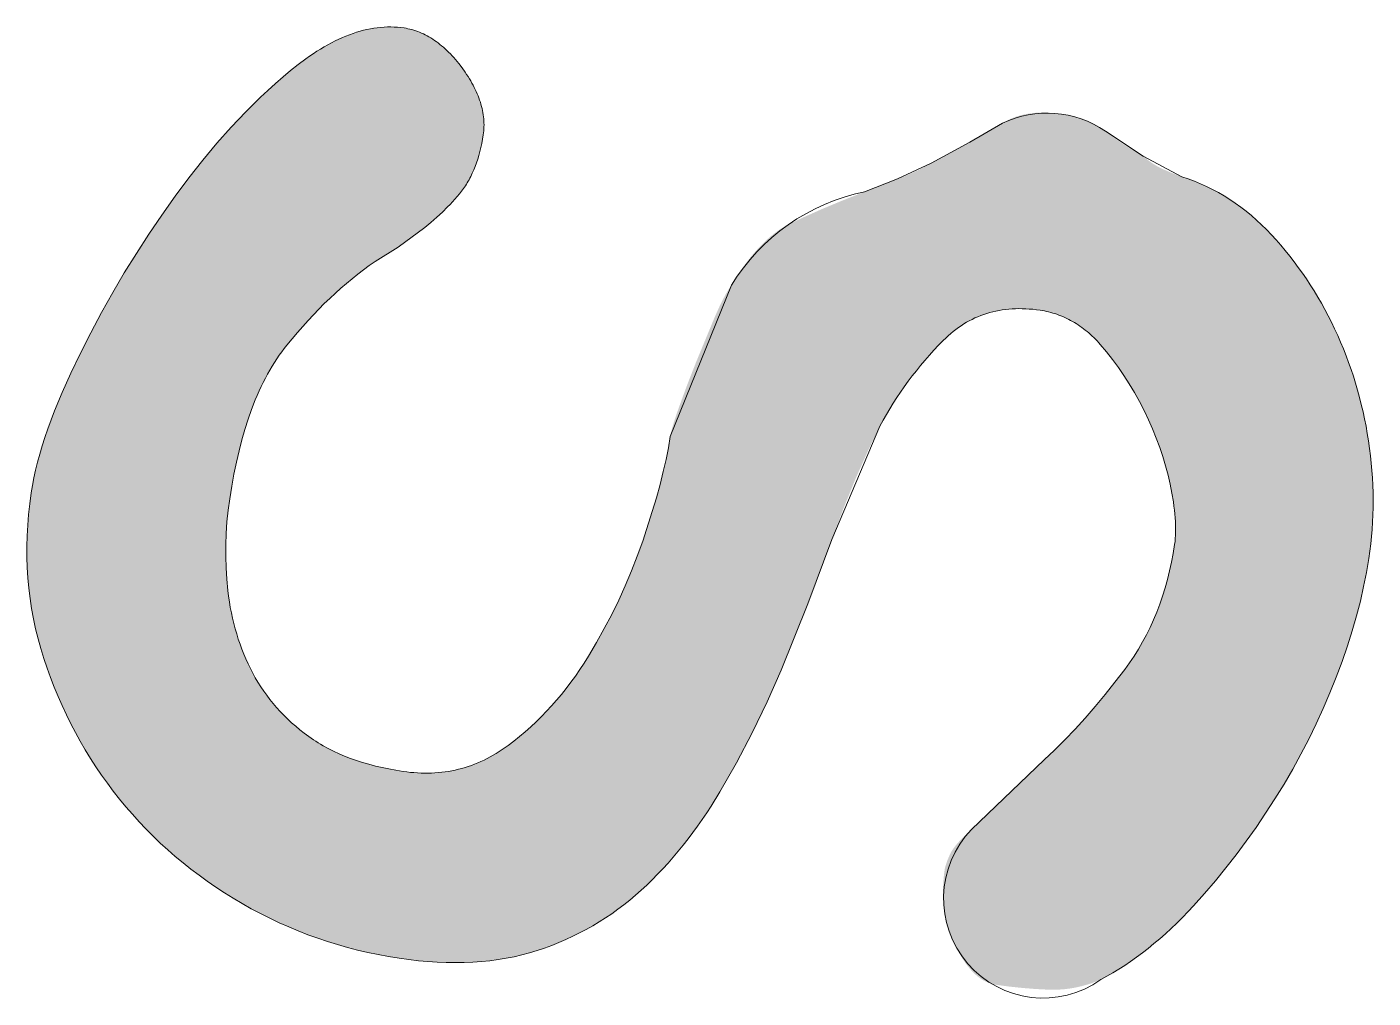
# Model space of a CAD drawing. Header units: millimetres. Extents: x 0 to 771, y -1 to 432.
# Drawn here: x 430.49 to 435.97, y 93.95 to 97.9 of the extents above; entities that cross this region are included whole.
import ezdxf

# ---------------------------------------------------------------- set-up
doc = ezdxf.new("R2010")
doc.units = ezdxf.units.MM
doc.header["$MEASUREMENT"] = 0
doc.layers.add('DEFAULT', color=4, linetype='Continuous', true_color=0x00ffff)

msp = doc.modelspace()

# ---------------------------------------------------------------- hatches: boundary and pattern name
at = {"layer": 'DEFAULT', "true_color": 0x000000, "extrusion": (0, 0, -1)}
msp.add_hatch(color=178, dxfattribs=at).paths.add_polyline_path([(-431.3668, 94.3361), (-431.3302, 94.3578), (-431.2944, 94.3802), (-431.2592, 94.4032), (-431.2248, 94.4269), (-431.1911, 94.4512), (-431.1581, 94.4762), (-431.1259, 94.5018), (-431.0943, 94.5281), (-431.0634, 94.555), (-431.0333, 94.5826), (-431.0039, 94.6109), (-430.9751, 94.6397), (-430.9471, 94.6693), (-430.9198, 94.6994), (-430.8932, 94.7303), (-430.8673, 94.7617), (-430.8422, 94.7938), (-430.8178, 94.8264), (-430.7942, 94.8595), (-430.7714, 94.893), (-430.7494, 94.9271), (-430.7282, 94.9616), (-430.7078, 94.9967), (-430.6881, 95.0322), (-430.6692, 95.0682), (-430.6512, 95.1047), (-430.6339, 95.1418), (-430.6173, 95.1793), (-430.6016, 95.2173), (-430.5867, 95.2558), (-430.5725, 95.2948), (-430.5591, 95.3343), (-430.5468, 95.3742), (-430.5356, 95.4144), (-430.5257, 95.4549), (-430.517, 95.4957), (-430.5096, 95.5368), (-430.5033, 95.5781), (-430.4983, 95.6198), (-430.4945, 95.6617), (-430.4919, 95.704), (-430.4906, 95.7465), (-430.4904, 95.7893), (-430.4916, 95.8325), (-430.4939, 95.8759), (-430.4974, 95.9196), (-430.5022, 95.9636), (-430.5082, 96.0079), (-430.5132, 96.0378), (-430.5191, 96.0686), (-430.526, 96.1), (-430.534, 96.1323), (-430.543, 96.1652), (-430.5529, 96.1989), (-430.5639, 96.2334), (-430.5759, 96.2686), (-430.5889, 96.3046), (-430.6029, 96.3413), (-430.634, 96.4169), (-430.6691, 96.4956), (-430.7082, 96.5772), (-430.7502, 96.66), (-430.794, 96.742), (-430.8396, 96.8231), (-430.8869, 96.9033), (-430.9361, 96.9827), (-430.987, 97.0613), (-431.0397, 97.1389), (-431.0941, 97.2157), (-431.1498, 97.2907), (-431.2064, 97.3625), (-431.2638, 97.4311), (-431.3221, 97.4966), (-431.3813, 97.5589), (-431.4413, 97.618), (-431.4716, 97.6464), (-431.5021, 97.674), (-431.5329, 97.7008), (-431.5638, 97.7269), (-431.5948, 97.7516), (-431.6254, 97.7745), (-431.6406, 97.7852), (-431.6558, 97.7955), (-431.6709, 97.8053), (-431.6859, 97.8147), (-431.7008, 97.8236), (-431.7157, 97.832), (-431.7305, 97.84), (-431.7453, 97.8475), (-431.7599, 97.8545), (-431.7745, 97.8611), (-431.7891, 97.8672), (-431.8035, 97.8729), (-431.8179, 97.8781), (-431.8323, 97.8828), (-431.8465, 97.8871), (-431.8607, 97.8908), (-431.8748, 97.8942), (-431.8889, 97.8971), (-431.9028, 97.8995), (-431.9167, 97.9014), (-431.9306, 97.9029), (-431.9444, 97.9039), (-431.9581, 97.9045), (-431.9717, 97.9046), (-431.9852, 97.9042), (-431.9987, 97.9034), (-432.0122, 97.9021), (-432.0255, 97.9003), (-432.0336, 97.899), (-432.0417, 97.8974), (-432.0497, 97.8955), (-432.0576, 97.8935), (-432.0656, 97.8912), (-432.0734, 97.8886), (-432.0813, 97.8858), (-432.089, 97.8828), (-432.0968, 97.8795), (-432.1045, 97.876), (-432.1121, 97.8722), (-432.1197, 97.8682), (-432.1272, 97.864), (-432.1347, 97.8595), (-432.1422, 97.8548), (-432.1496, 97.8499), (-432.1569, 97.8447), (-432.1642, 97.8392), (-432.1715, 97.8335), (-432.1787, 97.8276), (-432.1859, 97.8215), (-432.193, 97.8151), (-432.2001, 97.8084), (-432.2071, 97.8015), (-432.2141, 97.7944), (-432.221, 97.7871), (-432.2279, 97.7795), (-432.2347, 97.7716), (-432.2415, 97.7635), (-432.2482, 97.7552), (-432.2616, 97.7378), (-432.2743, 97.72), (-432.2803, 97.7111), (-432.2861, 97.7023), (-432.2916, 97.6935), (-432.2969, 97.6847), (-432.3019, 97.6759), (-432.3067, 97.6672), (-432.3112, 97.6585), (-432.3155, 97.6498), (-432.3196, 97.6411), (-432.3234, 97.6325), (-432.3269, 97.6239), (-432.3303, 97.6153), (-432.3333, 97.6067), (-432.3362, 97.5982), (-432.3387, 97.5896), (-432.3411, 97.5812), (-432.3432, 97.5727), (-432.345, 97.5642), (-432.3466, 97.5558), (-432.348, 97.5474), (-432.3491, 97.539), (-432.3499, 97.5307), (-432.3505, 97.5224), (-432.3509, 97.5141), (-432.3511, 97.5058), (-432.3509, 97.4975), (-432.3506, 97.4893), (-432.35, 97.4811), (-432.3491, 97.4729), (-432.3481, 97.4647), (-432.3452, 97.4472), (-432.342, 97.4301), (-432.3385, 97.4134), (-432.3345, 97.3971), (-432.3303, 97.3813), (-432.3256, 97.3659), (-432.3206, 97.351), (-432.3152, 97.3364), (-432.3095, 97.3223), (-432.3034, 97.3087), (-432.297, 97.2954), (-432.2936, 97.289), (-432.2902, 97.2826), (-432.2866, 97.2764), (-432.283, 97.2703), (-432.2793, 97.2642), (-432.2755, 97.2583), (-432.2716, 97.2525), (-432.2676, 97.2468), (-432.2635, 97.2412), (-432.2594, 97.2357), (-432.2508, 97.2249), (-432.2418, 97.2142), (-432.2326, 97.2034), (-432.223, 97.1928), (-432.2131, 97.1822), (-432.2029, 97.1716), (-432.1815, 97.1506), (-432.1588, 97.1297), (-432.1348, 97.1091), (-432.1096, 97.0886), (-432.0014, 97.0079), (-431.991, 97.0004), (-431.9802, 96.9929), (-431.969, 96.9855), (-431.9575, 96.9781), (-431.9334, 96.9636), (-431.9078, 96.9492), (-431.8843, 96.9328), (-431.8609, 96.9157), (-431.8376, 96.8979), (-431.8145, 96.8796), (-431.7915, 96.8606), (-431.7687, 96.8409), (-431.746, 96.8206), (-431.7235, 96.7997), (-431.7011, 96.7781), (-431.6789, 96.7559), (-431.6348, 96.7096), (-431.5914, 96.6607), (-431.5485, 96.6094), (-431.5379, 96.596), (-431.5276, 96.5822), (-431.5175, 96.5681), (-431.5075, 96.5535), (-431.4978, 96.5385), (-431.4883, 96.5232), (-431.479, 96.5074), (-431.47, 96.4913), (-431.4611, 96.4747), (-431.4525, 96.4578), (-431.444, 96.4404), (-431.4358, 96.4227), (-431.4278, 96.4046), (-431.42, 96.386), (-431.4051, 96.3478), (-431.391, 96.3079), (-431.3777, 96.2665), (-431.3653, 96.2234), (-431.3538, 96.1788), (-431.3431, 96.1326), (-431.3332, 96.0847), (-431.3242, 96.0353), (-431.3161, 95.9842), (-431.3097, 95.937), (-431.3049, 95.8898), (-431.3017, 95.8428), (-431.3, 95.7959), (-431.2998, 95.7492), (-431.3012, 95.7027), (-431.3041, 95.6563), (-431.3085, 95.61), (-431.3114, 95.5871), (-431.3147, 95.5643), (-431.3184, 95.5419), (-431.3227, 95.5197), (-431.3274, 95.4978), (-431.3326, 95.4762), (-431.3382, 95.4548), (-431.3443, 95.4337), (-431.3509, 95.4128), (-431.3579, 95.3922), (-431.3654, 95.3719), (-431.3734, 95.3518), (-431.3818, 95.332), (-431.3907, 95.3124), (-431.4001, 95.2931), (-431.4099, 95.2741), (-431.4201, 95.2554), (-431.431, 95.237), (-431.4423, 95.219), (-431.4542, 95.2013), (-431.4666, 95.184), (-431.4795, 95.167), (-431.493, 95.1503), (-431.507, 95.134), (-431.5215, 95.1181), (-431.5365, 95.1024), (-431.5521, 95.0872), (-431.5681, 95.0723), (-431.5848, 95.0577), (-431.6019, 95.0435), (-431.6195, 95.0296), (-431.6377, 95.0161), (-431.647, 95.0095), (-431.6565, 95.003), (-431.6661, 94.9967), (-431.6759, 94.9905), (-431.686, 94.9845), (-431.6961, 94.9786), (-431.717, 94.9672), (-431.7386, 94.9563), (-431.7609, 94.946), (-431.7838, 94.9363), (-431.8075, 94.9272), (-431.8319, 94.9186), (-431.8569, 94.9105), (-431.8827, 94.903), (-431.9092, 94.8961), (-431.9363, 94.8897), (-431.9642, 94.884), (-431.9928, 94.8787), (-432.0221, 94.8741), (-432.0368, 94.872), (-432.0515, 94.8703), (-432.0661, 94.869), (-432.0806, 94.868), (-432.095, 94.8673), (-432.1093, 94.867), (-432.1235, 94.867), (-432.1376, 94.8674), (-432.1516, 94.8681), (-432.1656, 94.8692), (-432.1794, 94.8706), (-432.1932, 94.8723), (-432.2069, 94.8744), (-432.2205, 94.8769), (-432.2339, 94.8797), (-432.2474, 94.8828), (-432.2607, 94.8863), (-432.2739, 94.8901), (-432.287, 94.8943), (-432.3, 94.8988), (-432.313, 94.9036), (-432.3258, 94.9088), (-432.3386, 94.9144), (-432.3513, 94.9203), (-432.3639, 94.9265), (-432.3764, 94.9331), (-432.3888, 94.94), (-432.4011, 94.9473), (-432.4133, 94.9549), (-432.4254, 94.9628), (-432.4375, 94.9711), (-432.4494, 94.9798), (-432.473, 94.9977), (-432.4962, 95.0163), (-432.519, 95.0355), (-432.5413, 95.0554), (-432.5632, 95.0759), (-432.5847, 95.097), (-432.6057, 95.1187), (-432.6264, 95.1411), (-432.6466, 95.1641), (-432.6663, 95.1877), (-432.6857, 95.212), (-432.7046, 95.2369), (-432.7231, 95.2624), (-432.7412, 95.2886), (-432.7589, 95.3154), (-432.7761, 95.3428), (-432.8093, 95.3986), (-432.8409, 95.4553), (-432.871, 95.5127), (-432.8994, 95.571), (-432.9263, 95.63), (-432.9515, 95.6899), (-432.9752, 95.7505), (-432.9973, 95.812), (-433.0363, 95.9315), (-433.053, 95.988), (-433.0679, 96.0422), (-433.081, 96.0943), (-433.0922, 96.1442), (-433.1016, 96.1919), (-433.1091, 96.2374), (-433.1099, 96.242), (-433.1109, 96.247), (-433.1121, 96.2524), (-433.1135, 96.2583), (-433.1168, 96.2711), (-433.121, 96.2855), (-433.1317, 96.3191), (-433.1457, 96.3589), (-433.1784, 96.448), (-433.2154, 96.5424), (-433.2909, 96.7248), (-433.3089, 96.7649), (-433.3177, 96.7829), (-433.3262, 96.7997), (-433.3346, 96.8152), (-433.3427, 96.8294), (-433.3468, 96.8361), (-433.3508, 96.8424), (-433.3547, 96.8483), (-433.3586, 96.854), (-433.3728, 96.8771), (-433.387, 96.8992), (-433.4013, 96.9203), (-433.4157, 96.9404), (-433.4302, 96.9595), (-433.4448, 96.9776), (-433.4595, 96.9947), (-433.4743, 97.0107), (-433.4817, 97.0184), (-433.4891, 97.0258), (-433.4966, 97.033), (-433.504, 97.0399), (-433.5115, 97.0465), (-433.519, 97.0529), (-433.5266, 97.0591), (-433.5341, 97.065), (-433.5417, 97.0707), (-433.5493, 97.0761), (-433.557, 97.0812), (-433.5646, 97.0861), (-433.5723, 97.0908), (-433.58, 97.0951), (-433.5877, 97.0993), (-433.5954, 97.1032), (-433.661, 97.1339), (-433.7334, 97.1659), (-433.8129, 97.199), (-434.0344, 97.2859), (-434.0519, 97.2925), (-434.0693, 97.2996), (-434.0865, 97.307), (-434.1037, 97.3149), (-434.1207, 97.3231), (-434.1376, 97.3318), (-434.1544, 97.3408), (-434.3292, 97.4355), (-434.4617, 97.5127), (-434.4736, 97.5197), (-434.4796, 97.523), (-434.4858, 97.5261), (-434.492, 97.5291), (-434.4984, 97.5319), (-434.5049, 97.5345), (-434.5114, 97.537), (-434.5181, 97.5394), (-434.5248, 97.5415), (-434.5316, 97.5436), (-434.5386, 97.5454), (-434.5456, 97.5472), (-434.5527, 97.5487), (-434.5599, 97.5501), (-434.5673, 97.5514), (-434.5747, 97.5525), (-434.5822, 97.5534), (-434.5898, 97.5542), (-434.5975, 97.5549), (-434.6053, 97.5553), (-434.6132, 97.5556), (-434.6212, 97.5558), (-434.6292, 97.5558), (-434.6374, 97.5557), (-434.6457, 97.5554), (-434.6541, 97.5549), (-434.6625, 97.5543), (-434.6797, 97.5526), (-434.6973, 97.5502), (-434.7119, 97.5479), (-434.7261, 97.5452), (-434.7398, 97.5424), (-434.7532, 97.5392), (-434.7661, 97.5358), (-434.7786, 97.5321), (-434.7907, 97.5282), (-434.8024, 97.524), (-434.8136, 97.5195), (-434.8191, 97.5172), (-434.8245, 97.5148), (-434.8297, 97.5123), (-434.8349, 97.5098), (-434.8399, 97.5071), (-434.8449, 97.5045), (-434.8497, 97.5017), (-434.8545, 97.4989), (-434.8591, 97.496), (-434.8637, 97.4931), (-434.8681, 97.49), (-434.8724, 97.487), (-434.8766, 97.4838), (-434.8807, 97.4806), (-434.8973, 97.4675), (-434.9146, 97.4546), (-434.9328, 97.4418), (-434.9516, 97.429), (-434.9713, 97.4163), (-434.9917, 97.4037), (-435.013, 97.3912), (-435.035, 97.3787), (-435.043, 97.3717), (-435.0511, 97.365), (-435.0593, 97.3587), (-435.0675, 97.3528), (-435.0757, 97.3472), (-435.084, 97.342), (-435.0882, 97.3395), (-435.0924, 97.3372), (-435.0965, 97.3349), (-435.1007, 97.3327), (-435.1095, 97.3283), (-435.1191, 97.3239), (-435.1404, 97.3146), (-435.1646, 97.3049), (-435.1919, 97.2947), (-435.2176, 97.2859), (-435.243, 97.2763), (-435.268, 97.2659), (-435.2926, 97.2547), (-435.3168, 97.2427), (-435.3406, 97.23), (-435.364, 97.2164), (-435.387, 97.2021), (-435.4095, 97.1869), (-435.4317, 97.171), (-435.4535, 97.1543), (-435.4749, 97.1368), (-435.4958, 97.1185), (-435.5164, 97.0994), (-435.5366, 97.0795), (-435.5563, 97.0588), (-435.5756, 97.0376), (-435.5945, 97.016), (-435.613, 96.994), (-435.631, 96.9717), (-435.6486, 96.949), (-435.6658, 96.9259), (-435.6826, 96.9025), (-435.6989, 96.8787), (-435.7147, 96.8546), (-435.7302, 96.8301), (-435.7452, 96.8052), (-435.7598, 96.7799), (-435.7739, 96.7543), (-435.7877, 96.7284), (-435.8009, 96.7021), (-435.8138, 96.6754), (-435.8262, 96.6484), (-435.8381, 96.6213), (-435.8495, 96.5939), (-435.8604, 96.5663), (-435.8708, 96.5385), (-435.8807, 96.5105), (-435.8901, 96.4823), (-435.8989, 96.4539), (-435.9073, 96.4253), (-435.9152, 96.3965), (-435.9225, 96.3674), (-435.9294, 96.3382), (-435.9357, 96.3087), (-435.9416, 96.2791), (-435.9469, 96.2492), (-435.9517, 96.2191), (-435.956, 96.1889), (-435.9597, 96.1588), (-435.9629, 96.1287), (-435.9655, 96.0986), (-435.9675, 96.0686), (-435.969, 96.0386), (-435.97, 96.0087), (-435.9703, 95.9788), (-435.9701, 95.9489), (-435.9693, 95.919), (-435.968, 95.8892), (-435.9661, 95.8594), (-435.9637, 95.8297), (-435.9607, 95.8), (-435.9571, 95.7703), (-435.9529, 95.7406), (-435.9435, 95.6839), (-435.932, 95.6262), (-435.9185, 95.5674), (-435.903, 95.5075), (-435.8854, 95.4467), (-435.8658, 95.3848), (-435.8441, 95.3219), (-435.8204, 95.258), (-435.7948, 95.1939), (-435.7677, 95.1304), (-435.7389, 95.0676), (-435.7085, 95.0053), (-435.6766, 94.9437), (-435.643, 94.8827), (-435.6078, 94.8223), (-435.5709, 94.7625), (-435.5328, 94.7036), (-435.4938, 94.6461), (-435.4538, 94.5898), (-435.4129, 94.5348), (-435.371, 94.4811), (-435.3282, 94.4287), (-435.2845, 94.3775), (-435.2398, 94.3276), (-435.2172, 94.3034), (-435.1944, 94.2798), (-435.1714, 94.257), (-435.1484, 94.2349), (-435.1252, 94.2136), (-435.1019, 94.1929), (-435.0785, 94.173), (-435.0549, 94.1539), (-435.0313, 94.1354), (-435.0075, 94.1177), (-434.9835, 94.1007), (-434.9595, 94.0845), (-434.9353, 94.0689), (-434.911, 94.0541), (-434.8865, 94.0401), (-434.862, 94.0267), (-434.849, 94.0213), (-434.836, 94.0163), (-434.8229, 94.0116), (-434.8098, 94.0073), (-434.7967, 94.0034), (-434.7835, 93.9999), (-434.7703, 93.9968), (-434.7571, 93.994), (-434.7438, 93.9916), (-434.7305, 93.9896), (-434.7172, 93.988), (-434.7038, 93.9868), (-434.6904, 93.9859), (-434.677, 93.9854), (-434.6635, 93.9853), (-434.65, 93.9856), (-434.5959, 93.9884), (-434.5421, 93.9927), (-434.4885, 93.9984), (-434.4352, 94.0055), (-434.4322, 94.006), (-434.4293, 94.0066), (-434.4263, 94.0072), (-434.4234, 94.0078), (-434.4205, 94.0086), (-434.4176, 94.0094), (-434.4147, 94.0102), (-434.4118, 94.0111), (-434.409, 94.0121), (-434.4061, 94.0132), (-434.4033, 94.0143), (-434.4005, 94.0154), (-434.3976, 94.0167), (-434.3948, 94.018), (-434.3921, 94.0193), (-434.3893, 94.0207), (-434.3865, 94.0222), (-434.3838, 94.0238), (-434.3811, 94.0254), (-434.3783, 94.0271), (-434.3756, 94.0288), (-434.3729, 94.0306), (-434.3702, 94.0325), (-434.3676, 94.0344), (-434.3623, 94.0385), (-434.357, 94.0428), (-434.3518, 94.0473), (-434.3467, 94.0521), (-434.3416, 94.0572), (-434.3365, 94.0625), (-434.3315, 94.068), (-434.3266, 94.0738), (-434.3217, 94.0799), (-434.3168, 94.0862), (-434.312, 94.0928), (-434.3072, 94.0996), (-434.3025, 94.1067), (-434.2979, 94.114), (-434.2933, 94.1215), (-434.2887, 94.1294), (-434.2842, 94.1374), (-434.2797, 94.1458), (-434.271, 94.1632), (-434.2667, 94.1722), (-434.2627, 94.1812), (-434.2588, 94.1903), (-434.2551, 94.1995), (-434.2516, 94.2087), (-434.2482, 94.2179), (-434.2451, 94.2272), (-434.2421, 94.2365), (-434.2394, 94.2458), (-434.2368, 94.2552), (-434.2344, 94.2647), (-434.2321, 94.2741), (-434.2301, 94.2837), (-434.2282, 94.2932), (-434.2266, 94.3028), (-434.2251, 94.3125), (-434.2238, 94.3222), (-434.2226, 94.3319), (-434.2217, 94.3417), (-434.2209, 94.3515), (-434.2204, 94.3613), (-434.22, 94.3712), (-434.2198, 94.3812), (-434.2197, 94.3912), (-434.2199, 94.4012), (-434.2202, 94.4113), (-434.2208, 94.4214), (-434.2215, 94.4315), (-434.2234, 94.452), (-434.2261, 94.4726), (-434.2266, 94.4756), (-434.2273, 94.4788), (-434.228, 94.4821), (-434.2288, 94.4855), (-434.2298, 94.4891), (-434.2309, 94.4927), (-434.232, 94.4965), (-434.2333, 94.5004), (-434.2362, 94.5085), (-434.2396, 94.5172), (-434.2435, 94.5263), (-434.249, 94.5384), (-434.2503, 94.541), (-434.2516, 94.5436), (-434.2531, 94.5463), (-434.2547, 94.549), (-434.2564, 94.5517), (-434.2581, 94.5545), (-434.26, 94.5573), (-434.2641, 94.5631), (-434.2686, 94.569), (-434.2734, 94.5751), (-434.2787, 94.5814), (-434.2844, 94.5878), (-434.2905, 94.5944), (-434.297, 94.6012), (-434.304, 94.6082), (-434.319, 94.6227), (-434.632, 94.9206), (-434.6741, 94.9606), (-434.7158, 95.0023), (-434.7572, 95.0458), (-434.7983, 95.091), (-434.839, 95.138), (-434.8795, 95.1867), (-434.9196, 95.2372), (-434.9594, 95.2894), (-434.9789, 95.3163), (-434.9974, 95.3438), (-435.015, 95.372), (-435.0317, 95.4009), (-435.0475, 95.4304), (-435.0624, 95.4605), (-435.0765, 95.4913), (-435.0896, 95.5228), (-435.1018, 95.5549), (-435.1132, 95.5877), (-435.1236, 95.6211), (-435.1331, 95.6552), (-435.1418, 95.6899), (-435.1495, 95.7252), (-435.1564, 95.7612), (-435.1624, 95.7979), (-435.164, 95.81), (-435.1652, 95.8225), (-435.1661, 95.8354), (-435.1666, 95.8488), (-435.1667, 95.8626), (-435.1665, 95.8768), (-435.1659, 95.8915), (-435.165, 95.9066), (-435.1636, 95.9221), (-435.162, 95.938), (-435.1599, 95.9544), (-435.1575, 95.9712), (-435.1517, 96.0061), (-435.1443, 96.0427), (-435.1357, 96.0803), (-435.1258, 96.1178), (-435.1144, 96.1553), (-435.1018, 96.1929), (-435.0878, 96.2304), (-435.0725, 96.268), (-435.0559, 96.3055), (-435.0379, 96.3431), (-435.0188, 96.3802), (-434.9988, 96.4164), (-434.9779, 96.4515), (-434.9562, 96.4856), (-434.9335, 96.5187), (-434.9099, 96.5507), (-434.8854, 96.5818), (-434.86, 96.6118), (-434.8535, 96.6191), (-434.847, 96.6262), (-434.8403, 96.6332), (-434.8336, 96.6399), (-434.8268, 96.6464), (-434.8199, 96.6528), (-434.8129, 96.659), (-434.8059, 96.6649), (-434.7988, 96.6707), (-434.7916, 96.6763), (-434.7844, 96.6817), (-434.777, 96.6869), (-434.7696, 96.692), (-434.7621, 96.6968), (-434.7546, 96.7014), (-434.7469, 96.7059), (-434.7392, 96.7102), (-434.7314, 96.7142), (-434.7236, 96.7181), (-434.7156, 96.7218), (-434.7076, 96.7253), (-434.6995, 96.7287), (-434.6914, 96.7318), (-434.6831, 96.7347), (-434.6748, 96.7375), (-434.6664, 96.74), (-434.6579, 96.7424), (-434.6494, 96.7446), (-434.6408, 96.7466), (-434.6321, 96.7484), (-434.6233, 96.75), (-434.6145, 96.7514), (-434.5997, 96.7534), (-434.5852, 96.7551), (-434.5708, 96.7563), (-434.5565, 96.7572), (-434.5424, 96.7577), (-434.5285, 96.7579), (-434.5147, 96.7576), (-434.5011, 96.757), (-434.4876, 96.756), (-434.4743, 96.7546), (-434.4611, 96.7528), (-434.4481, 96.7507), (-434.4352, 96.7481), (-434.4225, 96.7452), (-434.41, 96.742), (-434.3976, 96.7383), (-434.3854, 96.7343), (-434.3733, 96.7299), (-434.3614, 96.7251), (-434.3496, 96.7199), (-434.338, 96.7143), (-434.3266, 96.7084), (-434.3153, 96.7021), (-434.3042, 96.6954), (-434.2932, 96.6884), (-434.2824, 96.6809), (-434.2717, 96.6731), (-434.2612, 96.6649), (-434.2509, 96.6563), (-434.2407, 96.6474), (-434.2307, 96.6381), (-434.2208, 96.6284), (-434.2014, 96.6085), (-434.1825, 96.5883), (-434.164, 96.5679), (-434.1459, 96.5472), (-434.1283, 96.5263), (-434.1111, 96.5052), (-434.0943, 96.4837), (-434.078, 96.4621), (-434.0621, 96.4401), (-434.0467, 96.418), (-434.0317, 96.3955), (-434.0171, 96.3728), (-434.0029, 96.3499), (-433.9892, 96.3267), (-433.9759, 96.3032), (-433.963, 96.2795), (-433.9375, 96.228), (-433.9122, 96.1748), (-433.8626, 96.063), (-433.8142, 95.9442), (-433.7672, 95.8183), (-433.669, 95.5561), (-433.5606, 95.2863), (-433.5032, 95.1571), (-433.4424, 95.0315), (-433.3784, 94.9093), (-433.3111, 94.7907), (-433.276, 94.7333), (-433.2579, 94.7054), (-433.2394, 94.678), (-433.2206, 94.6512), (-433.2015, 94.6249), (-433.182, 94.5991), (-433.1622, 94.5738), (-433.142, 94.549), (-433.1215, 94.5248), (-433.1007, 94.5011), (-433.0795, 94.4779), (-433.0579, 94.4553), (-433.036, 94.4332), (-433.0138, 94.4116), (-432.9912, 94.3905), (-432.9682, 94.37), (-432.9447, 94.3503), (-432.9208, 94.3312), (-432.8963, 94.3128), (-432.8715, 94.295), (-432.8461, 94.278), (-432.8203, 94.2616), (-432.794, 94.2459), (-432.7673, 94.2309), (-432.7401, 94.2166), (-432.7124, 94.2029), (-432.6843, 94.19), (-432.6557, 94.1777), (-432.6266, 94.1661), (-432.5971, 94.1551), (-432.5671, 94.1449), (-432.5365, 94.1356), (-432.5054, 94.1272), (-432.4736, 94.1198), (-432.4413, 94.1134), (-432.4083, 94.108), (-432.3747, 94.1036), (-432.3405, 94.1001), (-432.3058, 94.0977), (-432.2704, 94.0962), (-432.2344, 94.0957), (-432.1977, 94.0963), (-432.1605, 94.0978), (-432.1227, 94.1002), (-432.0842, 94.1037), (-432.0452, 94.1082), (-432.0055, 94.1137), (-431.9628, 94.1206), (-431.9204, 94.1284), (-431.8784, 94.1371), (-431.8368, 94.1468), (-431.7955, 94.1574), (-431.7547, 94.169), (-431.7142, 94.1815), (-431.6741, 94.195), (-431.6343, 94.2093), (-431.595, 94.2246), (-431.556, 94.2409), (-431.5174, 94.2581), (-431.4792, 94.2762), (-431.4413, 94.2952), (-431.4038, 94.3152)], flags=0)

# ---------------------------------------------------------------- linework, layer by layer
at = {"layer": 'DEFAULT', "color": 178, "lineweight": 0, "true_color": 0x000000}
msp.add_lwpolyline([(431.3668, 94.3361), (431.3302, 94.3578), (431.2944, 94.3802), (431.2592, 94.4032), (431.2248, 94.4269), (431.1911, 94.4512), (431.1581, 94.4762), (431.1259, 94.5018), (431.0943, 94.5281), (431.0634, 94.555), (431.0333, 94.5826), (431.0039, 94.6109), (430.9751, 94.6397), (430.9471, 94.6693), (430.9198, 94.6994), (430.8932, 94.7303), (430.8673, 94.7617), (430.8422, 94.7938), (430.8178, 94.8264), (430.7942, 94.8595), (430.7714, 94.893), (430.7494, 94.9271), (430.7282, 94.9616), (430.7078, 94.9967), (430.6881, 95.0322), (430.6692, 95.0682), (430.6512, 95.1047), (430.6339, 95.1418), (430.6173, 95.1793), (430.6016, 95.2173), (430.5867, 95.2558), (430.5725, 95.2948), (430.5591, 95.3343), (430.5468, 95.3742), (430.5356, 95.4144), (430.5257, 95.4549), (430.517, 95.4957), (430.5096, 95.5368), (430.5033, 95.5781), (430.4983, 95.6198), (430.4945, 95.6617), (430.4919, 95.704), (430.4906, 95.7465), (430.4904, 95.7893), (430.4916, 95.8325), (430.4939, 95.8759), (430.4974, 95.9196), (430.5022, 95.9636), (430.5082, 96.0079), (430.5132, 96.0378), (430.5191, 96.0686), (430.526, 96.1), (430.534, 96.1323), (430.543, 96.1652), (430.5529, 96.1989), (430.5639, 96.2334), (430.5759, 96.2686), (430.5889, 96.3046), (430.6029, 96.3413), (430.634, 96.4169), (430.6691, 96.4956), (430.7082, 96.5772), (430.7502, 96.66), (430.794, 96.742), (430.8396, 96.8231), (430.8869, 96.9033), (430.9361, 96.9827), (430.987, 97.0613), (431.0397, 97.1389), (431.0941, 97.2157), (431.1498, 97.2907), (431.2064, 97.3625), (431.2638, 97.4311), (431.3221, 97.4966), (431.3813, 97.5589), (431.4413, 97.618), (431.4716, 97.6464), (431.5021, 97.674), (431.5329, 97.7008), (431.5638, 97.7269), (431.5948, 97.7516), (431.6254, 97.7745), (431.6406, 97.7852), (431.6558, 97.7955), (431.6709, 97.8053), (431.6859, 97.8147), (431.7008, 97.8236), (431.7157, 97.832), (431.7305, 97.84), (431.7453, 97.8475), (431.7599, 97.8545), (431.7745, 97.8611), (431.7891, 97.8672), (431.8035, 97.8729), (431.8179, 97.8781), (431.8323, 97.8828), (431.8465, 97.8871), (431.8607, 97.8908), (431.8748, 97.8942), (431.8889, 97.8971), (431.9028, 97.8995), (431.9167, 97.9014), (431.9306, 97.9029), (431.9444, 97.9039), (431.9581, 97.9045), (431.9717, 97.9046), (431.9852, 97.9042), (431.9987, 97.9034), (432.0122, 97.9021), (432.0255, 97.9003), (432.0336, 97.899), (432.0417, 97.8974), (432.0497, 97.8955), (432.0576, 97.8935), (432.0656, 97.8912), (432.0734, 97.8886), (432.0813, 97.8858), (432.089, 97.8828), (432.0968, 97.8795), (432.1045, 97.876), (432.1121, 97.8722), (432.1197, 97.8682), (432.1272, 97.864), (432.1347, 97.8595), (432.1422, 97.8548), (432.1496, 97.8499), (432.1569, 97.8447), (432.1642, 97.8392), (432.1715, 97.8335), (432.1787, 97.8276), (432.1859, 97.8215), (432.193, 97.8151), (432.2001, 97.8084), (432.2071, 97.8015), (432.2141, 97.7944), (432.221, 97.7871), (432.2279, 97.7795), (432.2347, 97.7716), (432.2415, 97.7635), (432.2482, 97.7552), (432.2616, 97.7378), (432.2743, 97.72), (432.2803, 97.7111), (432.2861, 97.7023), (432.2916, 97.6935), (432.2969, 97.6847), (432.3019, 97.6759), (432.3067, 97.6672), (432.3112, 97.6585), (432.3155, 97.6498), (432.3196, 97.6411), (432.3234, 97.6325), (432.3269, 97.6239), (432.3303, 97.6153), (432.3333, 97.6067), (432.3362, 97.5982), (432.3387, 97.5896), (432.3411, 97.5812), (432.3432, 97.5727), (432.345, 97.5642), (432.3466, 97.5558), (432.348, 97.5474), (432.3491, 97.539), (432.3499, 97.5307), (432.3505, 97.5224), (432.3509, 97.5141), (432.3511, 97.5058), (432.3509, 97.4975), (432.3506, 97.4893), (432.35, 97.4811), (432.3491, 97.4729), (432.3481, 97.4647), (432.3452, 97.4472), (432.342, 97.4301), (432.3385, 97.4134), (432.3345, 97.3971), (432.3303, 97.3813), (432.3256, 97.3659), (432.3206, 97.351), (432.3152, 97.3364), (432.3095, 97.3223), (432.3034, 97.3087), (432.297, 97.2954), (432.2936, 97.289), (432.2902, 97.2826), (432.2866, 97.2764), (432.283, 97.2703), (432.2793, 97.2642), (432.2755, 97.2583), (432.2716, 97.2525), (432.2676, 97.2468), (432.2635, 97.2412), (432.2594, 97.2357), (432.2508, 97.2249), (432.2418, 97.2142), (432.2326, 97.2034), (432.223, 97.1928), (432.2131, 97.1822), (432.2029, 97.1716), (432.1815, 97.1506), (432.1588, 97.1297), (432.1348, 97.1091), (432.1096, 97.0886), (432.0014, 97.0079), (431.9078, 96.9492), (431.8843, 96.9328), (431.8609, 96.9157), (431.8376, 96.8979), (431.8145, 96.8796), (431.7915, 96.8606), (431.7687, 96.8409), (431.746, 96.8206), (431.7235, 96.7997), (431.7011, 96.7781), (431.6789, 96.7559), (431.6348, 96.7096), (431.5914, 96.6607), (431.5485, 96.6094), (431.5379, 96.596), (431.5276, 96.5822), (431.5175, 96.5681), (431.5075, 96.5535), (431.4978, 96.5385), (431.4883, 96.5232), (431.479, 96.5074), (431.47, 96.4913), (431.4611, 96.4747), (431.4525, 96.4578), (431.444, 96.4404), (431.4358, 96.4227), (431.4278, 96.4046), (431.42, 96.386), (431.4051, 96.3478), (431.391, 96.3079), (431.3777, 96.2665), (431.3653, 96.2234), (431.3538, 96.1788), (431.3431, 96.1326), (431.3332, 96.0847), (431.3242, 96.0353), (431.3161, 95.9842), (431.3097, 95.937), (431.3049, 95.8898), (431.3017, 95.8428), (431.3, 95.7959), (431.2998, 95.7492), (431.3012, 95.7027), (431.3041, 95.6563), (431.3085, 95.61), (431.3114, 95.5871), (431.3147, 95.5643), (431.3184, 95.5419), (431.3227, 95.5197), (431.3274, 95.4978), (431.3326, 95.4762), (431.3382, 95.4548), (431.3443, 95.4337), (431.3509, 95.4128), (431.3579, 95.3922), (431.3654, 95.3719), (431.3734, 95.3518), (431.3818, 95.332), (431.3907, 95.3124), (431.4001, 95.2931), (431.4099, 95.2741), (431.4201, 95.2554), (431.431, 95.237), (431.4423, 95.219), (431.4542, 95.2013), (431.4666, 95.184), (431.4795, 95.167), (431.493, 95.1503), (431.507, 95.134), (431.5215, 95.1181), (431.5365, 95.1024), (431.5521, 95.0872), (431.5681, 95.0723), (431.5848, 95.0577), (431.6019, 95.0435), (431.6195, 95.0296), (431.6377, 95.0161), (431.647, 95.0095), (431.6565, 95.003), (431.6661, 94.9967), (431.6759, 94.9905), (431.686, 94.9845), (431.6961, 94.9786), (431.717, 94.9672), (431.7386, 94.9563), (431.7609, 94.946), (431.7838, 94.9363), (431.8075, 94.9272), (431.8319, 94.9186), (431.8569, 94.9105), (431.8827, 94.903), (431.9092, 94.8961), (431.9363, 94.8897), (431.9642, 94.884), (431.9928, 94.8787), (432.0221, 94.8741), (432.0368, 94.872), (432.0515, 94.8703), (432.0661, 94.869), (432.0806, 94.868), (432.095, 94.8673), (432.1093, 94.867), (432.1235, 94.867), (432.1376, 94.8674), (432.1516, 94.8681), (432.1656, 94.8692), (432.1794, 94.8706), (432.1932, 94.8723), (432.2069, 94.8744), (432.2205, 94.8769), (432.2339, 94.8797), (432.2474, 94.8828), (432.2607, 94.8863), (432.2739, 94.8901), (432.287, 94.8943), (432.3, 94.8988), (432.313, 94.9036), (432.3258, 94.9088), (432.3386, 94.9144), (432.3513, 94.9203), (432.3639, 94.9265), (432.3764, 94.9331), (432.3888, 94.94), (432.4011, 94.9473), (432.4133, 94.9549), (432.4254, 94.9628), (432.4375, 94.9711), (432.4494, 94.9798), (432.473, 94.9977), (432.4962, 95.0163), (432.519, 95.0355), (432.5413, 95.0554), (432.5632, 95.0759), (432.5847, 95.097), (432.6057, 95.1187), (432.6264, 95.1411), (432.6466, 95.1641), (432.6663, 95.1877), (432.6857, 95.212), (432.7046, 95.2369), (432.7231, 95.2624), (432.7412, 95.2886), (432.7589, 95.3154), (432.7761, 95.3428), (432.8093, 95.3986), (432.8409, 95.4553), (432.871, 95.5127), (432.8994, 95.571), (432.9263, 95.63), (432.9515, 95.6899), (432.9752, 95.7505), (432.9973, 95.812), (433.0363, 95.9315), (433.053, 95.988), (433.0679, 96.0422), (433.081, 96.0943), (433.0922, 96.1442), (433.1016, 96.1919), (433.1091, 96.2374), (433.3586, 96.854, -0.206171), (433.8994, 97.2333), (434.0344, 97.2859), (434.1711, 97.3502), (434.3292, 97.4355), (434.4617, 97.5127, -0.266511), (434.8807, 97.4806), (435.035, 97.3787), (435.1919, 97.2947), (435.2176, 97.2859), (435.243, 97.2763), (435.268, 97.2659), (435.2926, 97.2547), (435.3168, 97.2427), (435.3406, 97.23), (435.364, 97.2164), (435.387, 97.2021), (435.4095, 97.1869), (435.4317, 97.171), (435.4535, 97.1543), (435.4749, 97.1368), (435.4958, 97.1185), (435.5164, 97.0994), (435.5366, 97.0795), (435.5563, 97.0588), (435.5756, 97.0376), (435.5945, 97.016), (435.613, 96.994), (435.631, 96.9717), (435.6486, 96.949), (435.6658, 96.9259), (435.6826, 96.9025), (435.6989, 96.8787), (435.7147, 96.8546), (435.7302, 96.8301), (435.7452, 96.8052), (435.7598, 96.7799), (435.7739, 96.7543), (435.7877, 96.7284), (435.8009, 96.7021), (435.8138, 96.6754), (435.8262, 96.6484), (435.8381, 96.6213), (435.8495, 96.5939), (435.8604, 96.5663), (435.8708, 96.5385), (435.8807, 96.5105), (435.8901, 96.4823), (435.8989, 96.4539), (435.9073, 96.4253), (435.9152, 96.3965), (435.9225, 96.3674), (435.9294, 96.3382), (435.9357, 96.3087), (435.9416, 96.2791), (435.9469, 96.2492), (435.9517, 96.2191), (435.956, 96.1889), (435.9597, 96.1588), (435.9629, 96.1287), (435.9655, 96.0986), (435.9675, 96.0686), (435.969, 96.0386), (435.97, 96.0087), (435.9703, 95.9788), (435.9701, 95.9489), (435.9693, 95.919), (435.968, 95.8892), (435.9661, 95.8594), (435.9637, 95.8297), (435.9607, 95.8), (435.9571, 95.7703), (435.9529, 95.7406), (435.9435, 95.6839), (435.932, 95.6262), (435.9185, 95.5674), (435.903, 95.5075), (435.8854, 95.4467), (435.8658, 95.3848), (435.8441, 95.3219), (435.8204, 95.258), (435.7948, 95.1939), (435.7677, 95.1304), (435.7389, 95.0676), (435.7085, 95.0053), (435.6766, 94.9437), (435.643, 94.8827), (435.6078, 94.8223), (435.5709, 94.7625), (435.5328, 94.7036), (435.4938, 94.6461), (435.4538, 94.5898), (435.4129, 94.5348), (435.371, 94.4811), (435.3282, 94.4287), (435.2845, 94.3775), (435.2398, 94.3276), (435.2172, 94.3034), (435.1944, 94.2798), (435.1714, 94.257), (435.1484, 94.2349), (435.1252, 94.2136), (435.1019, 94.1929), (435.0785, 94.173), (435.0549, 94.1539), (435.0313, 94.1354), (435.0075, 94.1177), (434.9835, 94.1007), (434.9595, 94.0845), (434.9353, 94.0689), (434.911, 94.0541), (434.8865, 94.0401), (434.862, 94.0267, -0.912704), (434.3358, 94.638), (434.632, 94.9206), (434.6741, 94.9606), (434.7158, 95.0023), (434.7572, 95.0458), (434.7983, 95.091), (434.839, 95.138), (434.8795, 95.1867), (434.9196, 95.2372), (434.9594, 95.2894), (434.9789, 95.3163), (434.9974, 95.3438), (435.015, 95.372), (435.0317, 95.4009), (435.0475, 95.4304), (435.0624, 95.4605), (435.0765, 95.4913), (435.0896, 95.5228), (435.1018, 95.5549), (435.1132, 95.5877), (435.1236, 95.6211), (435.1331, 95.6552), (435.1418, 95.6899), (435.1495, 95.7252), (435.1564, 95.7612), (435.1624, 95.7979), (435.164, 95.81), (435.1652, 95.8225), (435.1661, 95.8354), (435.1666, 95.8488), (435.1667, 95.8626), (435.1665, 95.8768), (435.1659, 95.8915), (435.165, 95.9066), (435.1636, 95.9221), (435.162, 95.938), (435.1599, 95.9544), (435.1575, 95.9712), (435.1517, 96.0061), (435.1443, 96.0427), (435.1357, 96.0803), (435.1258, 96.1178), (435.1144, 96.1553), (435.1018, 96.1929), (435.0878, 96.2304), (435.0725, 96.268), (435.0559, 96.3055), (435.0379, 96.3431), (435.0188, 96.3802), (434.9988, 96.4164), (434.9779, 96.4515), (434.9562, 96.4856), (434.9335, 96.5187), (434.9099, 96.5507), (434.8854, 96.5818), (434.86, 96.6118), (434.8535, 96.6191), (434.847, 96.6262), (434.8403, 96.6332), (434.8336, 96.6399), (434.8268, 96.6464), (434.8199, 96.6528), (434.8129, 96.659), (434.8059, 96.6649), (434.7988, 96.6707), (434.7916, 96.6763), (434.7844, 96.6817), (434.777, 96.6869), (434.7696, 96.692), (434.7621, 96.6968), (434.7546, 96.7014), (434.7469, 96.7059), (434.7392, 96.7102), (434.7314, 96.7142), (434.7236, 96.7181), (434.7156, 96.7218), (434.7076, 96.7253), (434.6995, 96.7287), (434.6914, 96.7318), (434.6831, 96.7347), (434.6748, 96.7375), (434.6664, 96.74), (434.6579, 96.7424), (434.6494, 96.7446), (434.6408, 96.7466), (434.6321, 96.7484), (434.6233, 96.75), (434.6145, 96.7514), (434.5997, 96.7534), (434.5852, 96.7551), (434.5708, 96.7563), (434.5565, 96.7572), (434.5424, 96.7577), (434.5285, 96.7579), (434.5147, 96.7576), (434.5011, 96.757), (434.4876, 96.756), (434.4743, 96.7546), (434.4611, 96.7528), (434.4481, 96.7507), (434.4352, 96.7481), (434.4225, 96.7452), (434.41, 96.742), (434.3976, 96.7383), (434.3854, 96.7343), (434.3733, 96.7299), (434.3614, 96.7251), (434.3496, 96.7199), (434.338, 96.7143), (434.3266, 96.7084), (434.3153, 96.7021), (434.3042, 96.6954), (434.2932, 96.6884), (434.2824, 96.6809), (434.2717, 96.6731), (434.2612, 96.6649), (434.2509, 96.6563), (434.2407, 96.6474), (434.2307, 96.6381), (434.2208, 96.6284), (434.2014, 96.6085), (434.1825, 96.5883), (434.164, 96.5679), (434.1459, 96.5472), (434.1283, 96.5263), (434.1111, 96.5052), (434.0943, 96.4837), (434.078, 96.4621), (434.0621, 96.4401), (434.0467, 96.418), (434.0317, 96.3955), (434.0171, 96.3728), (434.0029, 96.3499), (433.9892, 96.3267), (433.9759, 96.3032), (433.963, 96.2795), (433.7672, 95.8183), (433.669, 95.5561), (433.5606, 95.2863), (433.5032, 95.1571), (433.4424, 95.0315), (433.3784, 94.9093), (433.3111, 94.7907), (433.276, 94.7333), (433.2579, 94.7054), (433.2394, 94.678), (433.2206, 94.6512), (433.2015, 94.6249), (433.182, 94.5991), (433.1622, 94.5738), (433.142, 94.549), (433.1215, 94.5248), (433.1007, 94.5011), (433.0795, 94.4779), (433.0579, 94.4553), (433.036, 94.4332), (433.0138, 94.4116), (432.9912, 94.3905), (432.9682, 94.37), (432.9447, 94.3503), (432.9208, 94.3312), (432.8963, 94.3128), (432.8715, 94.295), (432.8461, 94.278), (432.8203, 94.2616), (432.794, 94.2459), (432.7673, 94.2309), (432.7401, 94.2166), (432.7124, 94.2029), (432.6843, 94.19), (432.6557, 94.1777), (432.6266, 94.1661), (432.5971, 94.1551), (432.5671, 94.1449), (432.5365, 94.1356), (432.5054, 94.1272), (432.4736, 94.1198), (432.4413, 94.1134), (432.4083, 94.108), (432.3747, 94.1036), (432.3405, 94.1001), (432.3058, 94.0977), (432.2704, 94.0962), (432.2344, 94.0957), (432.1977, 94.0963), (432.1605, 94.0978), (432.1227, 94.1002), (432.0842, 94.1037), (432.0452, 94.1082), (432.0055, 94.1137), (431.9628, 94.1206), (431.9204, 94.1284), (431.8784, 94.1371), (431.8368, 94.1468), (431.7955, 94.1574), (431.7547, 94.169), (431.7142, 94.1815), (431.6741, 94.195), (431.6343, 94.2093), (431.595, 94.2246), (431.556, 94.2409), (431.5174, 94.2581), (431.4792, 94.2762), (431.4413, 94.2952), (431.4038, 94.3152)], format="xyb", close=True, dxfattribs=at)

doc.saveas('drawing.dxf')
